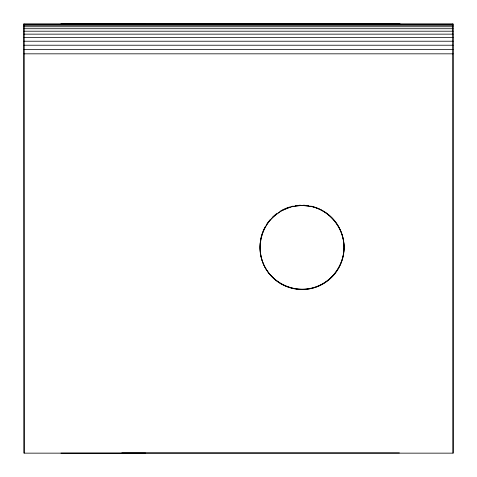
<?xml version="1.0" encoding="UTF-8"?>
<svg xmlns="http://www.w3.org/2000/svg" width="477" height="477" viewBox="0 0 477 477"><rect width="100%" height="100%" fill="white"/><g stroke="black" fill="none" stroke-linecap="round" stroke-linejoin="round"><path stroke-width="0.72" d="M23.933 23.85L24.077 453.15L453.067 453.15L453.067 37.504L452.923 23.85L23.933 23.85L24.077 453.15M452.923 23.85L453.067 453.15M276.946 214.101C259.923 225.812 255.439 250.735 265.623 268.39C275.002 284.435 294.929 292.705 312.912 288.013C330.835 283.117 343.977 266.011 344.078 247.432C343.971 228.847 330.835 211.734 312.912 206.815M278.109 213.213L281.013 210.989L291.149 206.797M291.876 206.702L302.03 205.372L312.191 206.72M400.066 23.886L71.168 23.886M399.38 452.911L121.826 452.911M24.065 24.428L453.055 24.428M24.071 25.305L453.061 25.305M24.071 26.742L453.061 26.742M24.071 28.721L453.061 28.721M24.071 31.202L453.061 31.202M24.071 34.147L453.067 34.147M24.077 37.504L453.067 37.504M24.077 41.219L453.067 41.219M24.077 45.22L453.067 45.22M24.077 49.447L453.067 49.447M24.077 53.829L453.067 53.829M145.646 453.12L60.937 453.12M323.579 211.168A42.03 42.03 0 0 1 340.727 263.393A42.03 42.03 0 0 1 291.536 287.923A42.03 42.03 0 0 1 260.138 242.811M260.317 241.35A42.03 42.03 0 0 1 265.182 226.819M266.679 224.315A42.03 42.03 0 0 1 270.226 219.617M272.218 217.482A42.03 42.03 0 0 1 276.642 213.63M280.923 210.798A42.03 42.03 0 0 1 289.658 207M291.763 206.422A42.03 42.03 0 0 1 293.188 206.088M295.358 205.688A42.03 42.03 0 0 1 296.819 205.48M299.019 205.271A42.03 42.03 0 0 1 300.48 205.193M303.396 205.193A42.03 42.03 0 0 1 304.857 205.271M307.057 205.48A42.03 42.03 0 0 1 308.518 205.688M310.688 206.088A42.03 42.03 0 0 1 312.113 206.422M313.514 206.797A42.03 42.03 0 0 1 322.953 210.798M145.61 24.059L60.901 24.059L145.61 24.059M281.066 283.91A42.03 42.03 0 0 0 344.114 247.509A42.03 42.03 0 0 0 281.066 211.108A42.03 42.03 0 0 0 281.066 283.91"/></g></svg>
